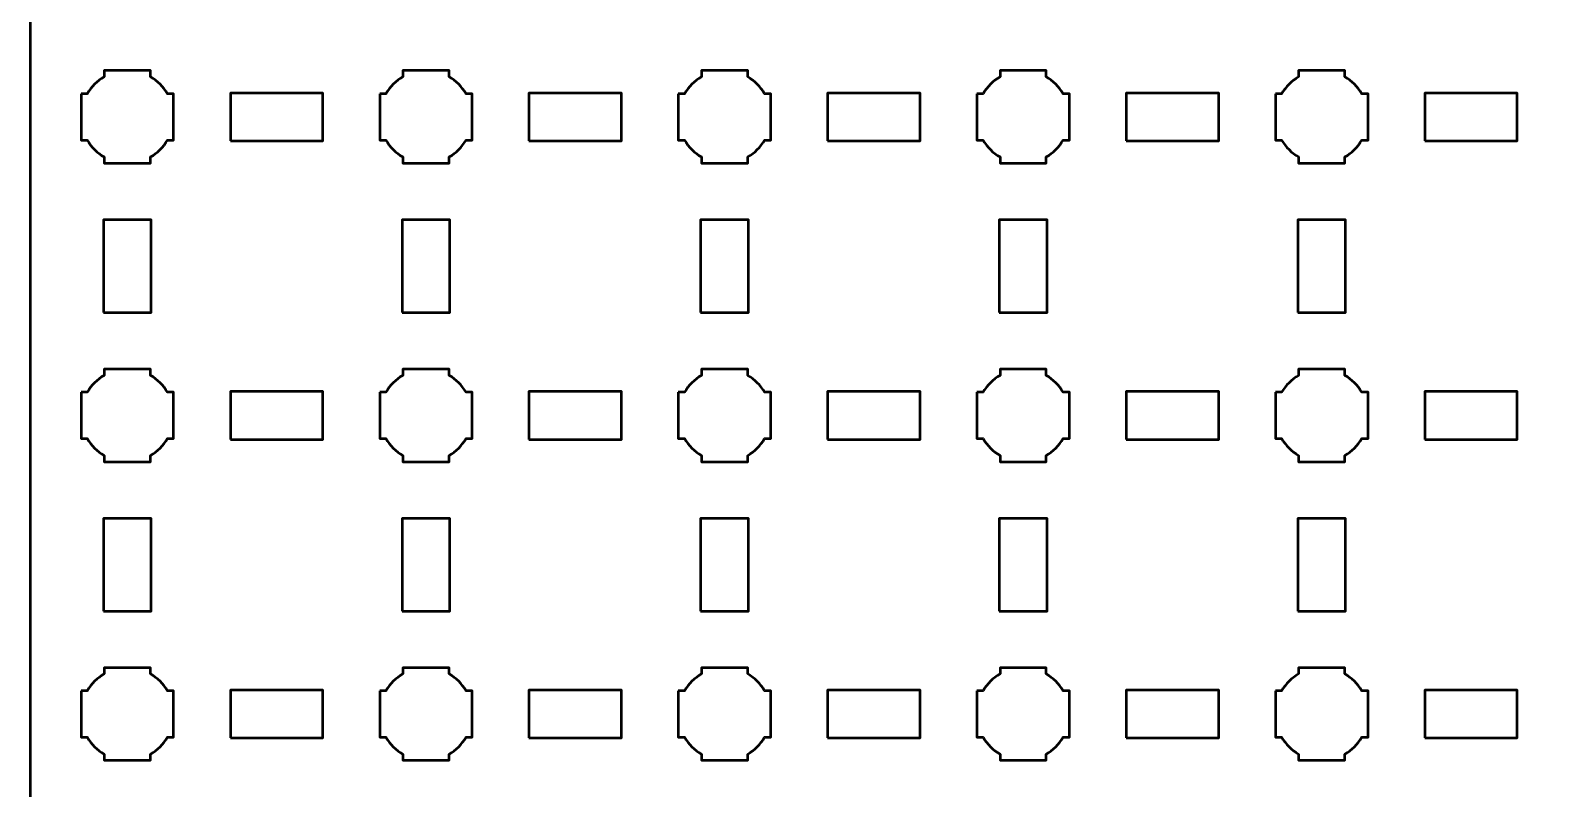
# Model space of a CAD drawing. Header units: centimetres. Extents: x -31.1 to 10.2, y -35.5 to 5.8.
# Drawn here: x -31.15 to -21, y -15.35 to -10.27 of the extents above; entities that cross this region are included whole.
import ezdxf

# ---------------------------------------------------------------- set-up
doc = ezdxf.new("R2010")
doc.units = ezdxf.units.CM
doc.header["$MEASUREMENT"] = 0
doc.layers.add('Layer 1', color=7, linetype='Continuous')

msp = doc.modelspace()

# ---------------------------------------------------------------- linework, layer by layer
at = {"layer": 'Layer 1', "color": 250, "lineweight": 53}
for points in [[(-29.81, -11.01), (-29.19, -11.01), (-29.19, -10.69), (-29.81, -10.69), (-29.81, -11.01)], [(-27.81, -11.01), (-27.19, -11.01), (-27.19, -10.69), (-27.81, -10.69), (-27.81, -11.01)], [(-25.81, -11.01), (-25.19, -11.01), (-25.19, -10.69), (-25.81, -10.69), (-25.81, -11.01)], [(-23.81, -11.01), (-23.19, -11.01), (-23.19, -10.69), (-23.81, -10.69), (-23.81, -11.01)], [(-21.81, -11.01), (-21.19, -11.01), (-21.19, -10.69), (-21.81, -10.69), (-21.81, -11.01)], [(-30.66, -12.16), (-30.34, -12.16), (-30.34, -11.54), (-30.66, -11.54), (-30.66, -12.16)], [(-28.66, -12.16), (-28.34, -12.16), (-28.34, -11.54), (-28.66, -11.54), (-28.66, -12.16)], [(-26.66, -12.16), (-26.34, -12.16), (-26.34, -11.54), (-26.66, -11.54), (-26.66, -12.16)], [(-24.66, -12.16), (-24.34, -12.16), (-24.34, -11.54), (-24.66, -11.54), (-24.66, -12.16)], [(-22.66, -12.16), (-22.34, -12.16), (-22.34, -11.54), (-22.66, -11.54), (-22.66, -12.16)], [(-29.81, -13.01), (-29.19, -13.01), (-29.19, -12.69), (-29.81, -12.69), (-29.81, -13.01)], [(-27.81, -13.01), (-27.19, -13.01), (-27.19, -12.69), (-27.81, -12.69), (-27.81, -13.01)], [(-25.81, -13.01), (-25.19, -13.01), (-25.19, -12.69), (-25.81, -12.69), (-25.81, -13.01)], [(-23.81, -13.01), (-23.19, -13.01), (-23.19, -12.69), (-23.81, -12.69), (-23.81, -13.01)], [(-21.81, -13.01), (-21.19, -13.01), (-21.19, -12.69), (-21.81, -12.69), (-21.81, -13.01)], [(-30.66, -14.16), (-30.34, -14.16), (-30.34, -13.54), (-30.66, -13.54), (-30.66, -14.16)], [(-28.66, -14.16), (-28.34, -14.16), (-28.34, -13.54), (-28.66, -13.54), (-28.66, -14.16)], [(-26.66, -14.16), (-26.34, -14.16), (-26.34, -13.54), (-26.66, -13.54), (-26.66, -14.16)], [(-24.66, -14.16), (-24.34, -14.16), (-24.34, -13.54), (-24.66, -13.54), (-24.66, -14.16)], [(-22.66, -14.16), (-22.34, -14.16), (-22.34, -13.54), (-22.66, -13.54), (-22.66, -14.16)], [(-29.81, -15.01), (-29.19, -15.01), (-29.19, -14.69), (-29.81, -14.69), (-29.81, -15.01)], [(-27.81, -15.01), (-27.19, -15.01), (-27.19, -14.69), (-27.81, -14.69), (-27.81, -15.01)], [(-25.81, -15.01), (-25.19, -15.01), (-25.19, -14.69), (-25.81, -14.69), (-25.81, -15.01)], [(-23.81, -15.01), (-23.19, -15.01), (-23.19, -14.69), (-23.81, -14.69), (-23.81, -15.01)], [(-21.81, -15.01), (-21.19, -15.01), (-21.19, -14.69), (-21.81, -14.69), (-21.81, -15.01)]]:
    msp.add_lwpolyline(points, close=True, dxfattribs=at)
msp.add_open_spline([(-31.15, -35), (-31.15, -35), (-31.15, 5.3), (-31.15, 5.3), (-31.15, 5.3), (-31.15, 5.57609), (-30.92609, 5.8), (-30.65, 5.8), (-30.65, 5.8), (-30.65, 5.8), (9.65, 5.8), (9.65, 5.8), (9.65, 5.8), (9.92609, 5.8), (10.15, 5.57609), (10.15, 5.3), (10.15, 5.3), (10.15, 5.3), (10.15, -35), (10.15, -35), (10.15, -35), (10.15, -35.27609), (9.92609, -35.5), (9.65, -35.5), (9.65, -35.5), (9.65, -35.5), (-30.65, -35.5), (-30.65, -35.5), (-30.65, -35.5), (-30.92609, -35.5), (-31.15, -35.27609), (-31.15, -35)], degree=3, knots=[0, 0, 0, 0, 0.125, 0.125, 0.125, 0.125, 0.25, 0.25, 0.25, 0.25, 0.375, 0.375, 0.375, 0.375, 0.5, 0.5, 0.5, 0.5, 0.625, 0.625, 0.625, 0.625, 0.75, 0.75, 0.75, 0.75, 0.875, 0.875, 0.875, 0.875, 1, 1, 1, 1], dxfattribs=at)
at = {"layer": 'Layer 1', "lineweight": 53}
for points in [[(-30.81, -10.695), (-30.81, -10.695), (-30.76851, -10.695), (-30.76851, -10.695), (-30.76851, -10.695), (-30.74128, -10.64795), (-30.70205, -10.60872), (-30.655, -10.58149), (-30.655, -10.58149), (-30.655, -10.58149), (-30.655, -10.54), (-30.655, -10.54), (-30.655, -10.54), (-30.655, -10.54), (-30.5, -10.54), (-30.5, -10.54), (-30.5, -10.54), (-30.5, -10.54), (-30.345, -10.54), (-30.345, -10.54), (-30.345, -10.54), (-30.345, -10.54), (-30.345, -10.58149), (-30.345, -10.58149), (-30.345, -10.58149), (-30.29795, -10.60872), (-30.25872, -10.64795), (-30.23149, -10.695), (-30.23149, -10.695), (-30.23149, -10.695), (-30.19, -10.695), (-30.19, -10.695), (-30.19, -10.695), (-30.19, -10.695), (-30.19, -10.85), (-30.19, -10.85), (-30.19, -10.85), (-30.19, -10.85), (-30.19, -11.005), (-30.19, -11.005), (-30.19, -11.005), (-30.19, -11.005), (-30.23149, -11.005), (-30.23149, -11.005), (-30.23149, -11.005), (-30.25872, -11.05205), (-30.29795, -11.09128), (-30.345, -11.11851), (-30.345, -11.11851), (-30.345, -11.11851), (-30.345, -11.16), (-30.345, -11.16), (-30.345, -11.16), (-30.345, -11.16), (-30.5, -11.16), (-30.5, -11.16), (-30.5, -11.16), (-30.5, -11.16), (-30.655, -11.16), (-30.655, -11.16), (-30.655, -11.16), (-30.655, -11.16), (-30.655, -11.11851), (-30.655, -11.11851), (-30.655, -11.11851), (-30.70205, -11.09128), (-30.74128, -11.05205), (-30.76851, -11.005), (-30.76851, -11.005), (-30.76851, -11.005), (-30.81, -11.005), (-30.81, -11.005), (-30.81, -11.005), (-30.81, -11.005), (-30.81, -10.85), (-30.81, -10.85), (-30.81, -10.85), (-30.81, -10.85), (-30.81, -10.695), (-30.81, -10.695)], [(-28.81, -10.695), (-28.81, -10.695), (-28.76851, -10.695), (-28.76851, -10.695), (-28.76851, -10.695), (-28.74128, -10.64795), (-28.70205, -10.60872), (-28.655, -10.58149), (-28.655, -10.58149), (-28.655, -10.58149), (-28.655, -10.54), (-28.655, -10.54), (-28.655, -10.54), (-28.655, -10.54), (-28.5, -10.54), (-28.5, -10.54), (-28.5, -10.54), (-28.5, -10.54), (-28.345, -10.54), (-28.345, -10.54), (-28.345, -10.54), (-28.345, -10.54), (-28.345, -10.58149), (-28.345, -10.58149), (-28.345, -10.58149), (-28.29795, -10.60872), (-28.25872, -10.64795), (-28.23149, -10.695), (-28.23149, -10.695), (-28.23149, -10.695), (-28.19, -10.695), (-28.19, -10.695), (-28.19, -10.695), (-28.19, -10.695), (-28.19, -10.85), (-28.19, -10.85), (-28.19, -10.85), (-28.19, -10.85), (-28.19, -11.005), (-28.19, -11.005), (-28.19, -11.005), (-28.19, -11.005), (-28.23149, -11.005), (-28.23149, -11.005), (-28.23149, -11.005), (-28.25872, -11.05205), (-28.29795, -11.09128), (-28.345, -11.11851), (-28.345, -11.11851), (-28.345, -11.11851), (-28.345, -11.16), (-28.345, -11.16), (-28.345, -11.16), (-28.345, -11.16), (-28.5, -11.16), (-28.5, -11.16), (-28.5, -11.16), (-28.5, -11.16), (-28.655, -11.16), (-28.655, -11.16), (-28.655, -11.16), (-28.655, -11.16), (-28.655, -11.11851), (-28.655, -11.11851), (-28.655, -11.11851), (-28.70205, -11.09128), (-28.74128, -11.05205), (-28.76851, -11.005), (-28.76851, -11.005), (-28.76851, -11.005), (-28.81, -11.005), (-28.81, -11.005), (-28.81, -11.005), (-28.81, -11.005), (-28.81, -10.85), (-28.81, -10.85), (-28.81, -10.85), (-28.81, -10.85), (-28.81, -10.695), (-28.81, -10.695)], [(-26.81, -10.695), (-26.81, -10.695), (-26.76851, -10.695), (-26.76851, -10.695), (-26.76851, -10.695), (-26.74128, -10.64795), (-26.70205, -10.60872), (-26.655, -10.58149), (-26.655, -10.58149), (-26.655, -10.58149), (-26.655, -10.54), (-26.655, -10.54), (-26.655, -10.54), (-26.655, -10.54), (-26.5, -10.54), (-26.5, -10.54), (-26.5, -10.54), (-26.5, -10.54), (-26.345, -10.54), (-26.345, -10.54), (-26.345, -10.54), (-26.345, -10.54), (-26.345, -10.58149), (-26.345, -10.58149), (-26.345, -10.58149), (-26.29795, -10.60872), (-26.25872, -10.64795), (-26.23149, -10.695), (-26.23149, -10.695), (-26.23149, -10.695), (-26.19, -10.695), (-26.19, -10.695), (-26.19, -10.695), (-26.19, -10.695), (-26.19, -10.85), (-26.19, -10.85), (-26.19, -10.85), (-26.19, -10.85), (-26.19, -11.005), (-26.19, -11.005), (-26.19, -11.005), (-26.19, -11.005), (-26.23149, -11.005), (-26.23149, -11.005), (-26.23149, -11.005), (-26.25872, -11.05205), (-26.29795, -11.09128), (-26.345, -11.11851), (-26.345, -11.11851), (-26.345, -11.11851), (-26.345, -11.16), (-26.345, -11.16), (-26.345, -11.16), (-26.345, -11.16), (-26.5, -11.16), (-26.5, -11.16), (-26.5, -11.16), (-26.5, -11.16), (-26.655, -11.16), (-26.655, -11.16), (-26.655, -11.16), (-26.655, -11.16), (-26.655, -11.11851), (-26.655, -11.11851), (-26.655, -11.11851), (-26.70205, -11.09128), (-26.74128, -11.05205), (-26.76851, -11.005), (-26.76851, -11.005), (-26.76851, -11.005), (-26.81, -11.005), (-26.81, -11.005), (-26.81, -11.005), (-26.81, -11.005), (-26.81, -10.85), (-26.81, -10.85), (-26.81, -10.85), (-26.81, -10.85), (-26.81, -10.695), (-26.81, -10.695)], [(-24.81, -10.695), (-24.81, -10.695), (-24.76851, -10.695), (-24.76851, -10.695), (-24.76851, -10.695), (-24.74128, -10.64795), (-24.70205, -10.60872), (-24.655, -10.58149), (-24.655, -10.58149), (-24.655, -10.58149), (-24.655, -10.54), (-24.655, -10.54), (-24.655, -10.54), (-24.655, -10.54), (-24.5, -10.54), (-24.5, -10.54), (-24.5, -10.54), (-24.5, -10.54), (-24.345, -10.54), (-24.345, -10.54), (-24.345, -10.54), (-24.345, -10.54), (-24.345, -10.58149), (-24.345, -10.58149), (-24.345, -10.58149), (-24.29795, -10.60872), (-24.25872, -10.64795), (-24.23149, -10.695), (-24.23149, -10.695), (-24.23149, -10.695), (-24.19, -10.695), (-24.19, -10.695), (-24.19, -10.695), (-24.19, -10.695), (-24.19, -10.85), (-24.19, -10.85), (-24.19, -10.85), (-24.19, -10.85), (-24.19, -11.005), (-24.19, -11.005), (-24.19, -11.005), (-24.19, -11.005), (-24.23149, -11.005), (-24.23149, -11.005), (-24.23149, -11.005), (-24.25872, -11.05205), (-24.29795, -11.09128), (-24.345, -11.11851), (-24.345, -11.11851), (-24.345, -11.11851), (-24.345, -11.16), (-24.345, -11.16), (-24.345, -11.16), (-24.345, -11.16), (-24.5, -11.16), (-24.5, -11.16), (-24.5, -11.16), (-24.5, -11.16), (-24.655, -11.16), (-24.655, -11.16), (-24.655, -11.16), (-24.655, -11.16), (-24.655, -11.11851), (-24.655, -11.11851), (-24.655, -11.11851), (-24.70205, -11.09128), (-24.74128, -11.05205), (-24.76851, -11.005), (-24.76851, -11.005), (-24.76851, -11.005), (-24.81, -11.005), (-24.81, -11.005), (-24.81, -11.005), (-24.81, -11.005), (-24.81, -10.85), (-24.81, -10.85), (-24.81, -10.85), (-24.81, -10.85), (-24.81, -10.695), (-24.81, -10.695)], [(-22.81, -10.695), (-22.81, -10.695), (-22.76851, -10.695), (-22.76851, -10.695), (-22.76851, -10.695), (-22.74128, -10.64795), (-22.70205, -10.60872), (-22.655, -10.58149), (-22.655, -10.58149), (-22.655, -10.58149), (-22.655, -10.54), (-22.655, -10.54), (-22.655, -10.54), (-22.655, -10.54), (-22.5, -10.54), (-22.5, -10.54), (-22.5, -10.54), (-22.5, -10.54), (-22.345, -10.54), (-22.345, -10.54), (-22.345, -10.54), (-22.345, -10.54), (-22.345, -10.58149), (-22.345, -10.58149), (-22.345, -10.58149), (-22.29795, -10.60872), (-22.25872, -10.64795), (-22.23149, -10.695), (-22.23149, -10.695), (-22.23149, -10.695), (-22.19, -10.695), (-22.19, -10.695), (-22.19, -10.695), (-22.19, -10.695), (-22.19, -10.85), (-22.19, -10.85), (-22.19, -10.85), (-22.19, -10.85), (-22.19, -11.005), (-22.19, -11.005), (-22.19, -11.005), (-22.19, -11.005), (-22.23149, -11.005), (-22.23149, -11.005), (-22.23149, -11.005), (-22.25872, -11.05205), (-22.29795, -11.09128), (-22.345, -11.11851), (-22.345, -11.11851), (-22.345, -11.11851), (-22.345, -11.16), (-22.345, -11.16), (-22.345, -11.16), (-22.345, -11.16), (-22.5, -11.16), (-22.5, -11.16), (-22.5, -11.16), (-22.5, -11.16), (-22.655, -11.16), (-22.655, -11.16), (-22.655, -11.16), (-22.655, -11.16), (-22.655, -11.11851), (-22.655, -11.11851), (-22.655, -11.11851), (-22.70205, -11.09128), (-22.74128, -11.05205), (-22.76851, -11.005), (-22.76851, -11.005), (-22.76851, -11.005), (-22.81, -11.005), (-22.81, -11.005), (-22.81, -11.005), (-22.81, -11.005), (-22.81, -10.85), (-22.81, -10.85), (-22.81, -10.85), (-22.81, -10.85), (-22.81, -10.695), (-22.81, -10.695)], [(-30.81, -12.695), (-30.81, -12.695), (-30.76851, -12.695), (-30.76851, -12.695), (-30.76851, -12.695), (-30.74128, -12.64795), (-30.70205, -12.60872), (-30.655, -12.58149), (-30.655, -12.58149), (-30.655, -12.58149), (-30.655, -12.54), (-30.655, -12.54), (-30.655, -12.54), (-30.655, -12.54), (-30.5, -12.54), (-30.5, -12.54), (-30.5, -12.54), (-30.5, -12.54), (-30.345, -12.54), (-30.345, -12.54), (-30.345, -12.54), (-30.345, -12.54), (-30.345, -12.58149), (-30.345, -12.58149), (-30.345, -12.58149), (-30.29795, -12.60872), (-30.25872, -12.64795), (-30.23149, -12.695), (-30.23149, -12.695), (-30.23149, -12.695), (-30.19, -12.695), (-30.19, -12.695), (-30.19, -12.695), (-30.19, -12.695), (-30.19, -12.85), (-30.19, -12.85), (-30.19, -12.85), (-30.19, -12.85), (-30.19, -13.005), (-30.19, -13.005), (-30.19, -13.005), (-30.19, -13.005), (-30.23149, -13.005), (-30.23149, -13.005), (-30.23149, -13.005), (-30.25872, -13.05205), (-30.29795, -13.09128), (-30.345, -13.11851), (-30.345, -13.11851), (-30.345, -13.11851), (-30.345, -13.16), (-30.345, -13.16), (-30.345, -13.16), (-30.345, -13.16), (-30.5, -13.16), (-30.5, -13.16), (-30.5, -13.16), (-30.5, -13.16), (-30.655, -13.16), (-30.655, -13.16), (-30.655, -13.16), (-30.655, -13.16), (-30.655, -13.11851), (-30.655, -13.11851), (-30.655, -13.11851), (-30.70205, -13.09128), (-30.74128, -13.05205), (-30.76851, -13.005), (-30.76851, -13.005), (-30.76851, -13.005), (-30.81, -13.005), (-30.81, -13.005), (-30.81, -13.005), (-30.81, -13.005), (-30.81, -12.85), (-30.81, -12.85), (-30.81, -12.85), (-30.81, -12.85), (-30.81, -12.695), (-30.81, -12.695)], [(-28.81, -12.695), (-28.81, -12.695), (-28.76851, -12.695), (-28.76851, -12.695), (-28.76851, -12.695), (-28.74128, -12.64795), (-28.70205, -12.60872), (-28.655, -12.58149), (-28.655, -12.58149), (-28.655, -12.58149), (-28.655, -12.54), (-28.655, -12.54), (-28.655, -12.54), (-28.655, -12.54), (-28.5, -12.54), (-28.5, -12.54), (-28.5, -12.54), (-28.5, -12.54), (-28.345, -12.54), (-28.345, -12.54), (-28.345, -12.54), (-28.345, -12.54), (-28.345, -12.58149), (-28.345, -12.58149), (-28.345, -12.58149), (-28.29795, -12.60872), (-28.25872, -12.64795), (-28.23149, -12.695), (-28.23149, -12.695), (-28.23149, -12.695), (-28.19, -12.695), (-28.19, -12.695), (-28.19, -12.695), (-28.19, -12.695), (-28.19, -12.85), (-28.19, -12.85), (-28.19, -12.85), (-28.19, -12.85), (-28.19, -13.005), (-28.19, -13.005), (-28.19, -13.005), (-28.19, -13.005), (-28.23149, -13.005), (-28.23149, -13.005), (-28.23149, -13.005), (-28.25872, -13.05205), (-28.29795, -13.09128), (-28.345, -13.11851), (-28.345, -13.11851), (-28.345, -13.11851), (-28.345, -13.16), (-28.345, -13.16), (-28.345, -13.16), (-28.345, -13.16), (-28.5, -13.16), (-28.5, -13.16), (-28.5, -13.16), (-28.5, -13.16), (-28.655, -13.16), (-28.655, -13.16), (-28.655, -13.16), (-28.655, -13.16), (-28.655, -13.11851), (-28.655, -13.11851), (-28.655, -13.11851), (-28.70205, -13.09128), (-28.74128, -13.05205), (-28.76851, -13.005), (-28.76851, -13.005), (-28.76851, -13.005), (-28.81, -13.005), (-28.81, -13.005), (-28.81, -13.005), (-28.81, -13.005), (-28.81, -12.85), (-28.81, -12.85), (-28.81, -12.85), (-28.81, -12.85), (-28.81, -12.695), (-28.81, -12.695)], [(-26.81, -12.695), (-26.81, -12.695), (-26.76851, -12.695), (-26.76851, -12.695), (-26.76851, -12.695), (-26.74128, -12.64795), (-26.70205, -12.60872), (-26.655, -12.58149), (-26.655, -12.58149), (-26.655, -12.58149), (-26.655, -12.54), (-26.655, -12.54), (-26.655, -12.54), (-26.655, -12.54), (-26.5, -12.54), (-26.5, -12.54), (-26.5, -12.54), (-26.5, -12.54), (-26.345, -12.54), (-26.345, -12.54), (-26.345, -12.54), (-26.345, -12.54), (-26.345, -12.58149), (-26.345, -12.58149), (-26.345, -12.58149), (-26.29795, -12.60872), (-26.25872, -12.64795), (-26.23149, -12.695), (-26.23149, -12.695), (-26.23149, -12.695), (-26.19, -12.695), (-26.19, -12.695), (-26.19, -12.695), (-26.19, -12.695), (-26.19, -12.85), (-26.19, -12.85), (-26.19, -12.85), (-26.19, -12.85), (-26.19, -13.005), (-26.19, -13.005), (-26.19, -13.005), (-26.19, -13.005), (-26.23149, -13.005), (-26.23149, -13.005), (-26.23149, -13.005), (-26.25872, -13.05205), (-26.29795, -13.09128), (-26.345, -13.11851), (-26.345, -13.11851), (-26.345, -13.11851), (-26.345, -13.16), (-26.345, -13.16), (-26.345, -13.16), (-26.345, -13.16), (-26.5, -13.16), (-26.5, -13.16), (-26.5, -13.16), (-26.5, -13.16), (-26.655, -13.16), (-26.655, -13.16), (-26.655, -13.16), (-26.655, -13.16), (-26.655, -13.11851), (-26.655, -13.11851), (-26.655, -13.11851), (-26.70205, -13.09128), (-26.74128, -13.05205), (-26.76851, -13.005), (-26.76851, -13.005), (-26.76851, -13.005), (-26.81, -13.005), (-26.81, -13.005), (-26.81, -13.005), (-26.81, -13.005), (-26.81, -12.85), (-26.81, -12.85), (-26.81, -12.85), (-26.81, -12.85), (-26.81, -12.695), (-26.81, -12.695)], [(-24.81, -12.695), (-24.81, -12.695), (-24.76851, -12.695), (-24.76851, -12.695), (-24.76851, -12.695), (-24.74128, -12.64795), (-24.70205, -12.60872), (-24.655, -12.58149), (-24.655, -12.58149), (-24.655, -12.58149), (-24.655, -12.54), (-24.655, -12.54), (-24.655, -12.54), (-24.655, -12.54), (-24.5, -12.54), (-24.5, -12.54), (-24.5, -12.54), (-24.5, -12.54), (-24.345, -12.54), (-24.345, -12.54), (-24.345, -12.54), (-24.345, -12.54), (-24.345, -12.58149), (-24.345, -12.58149), (-24.345, -12.58149), (-24.29795, -12.60872), (-24.25872, -12.64795), (-24.23149, -12.695), (-24.23149, -12.695), (-24.23149, -12.695), (-24.19, -12.695), (-24.19, -12.695), (-24.19, -12.695), (-24.19, -12.695), (-24.19, -12.85), (-24.19, -12.85), (-24.19, -12.85), (-24.19, -12.85), (-24.19, -13.005), (-24.19, -13.005), (-24.19, -13.005), (-24.19, -13.005), (-24.23149, -13.005), (-24.23149, -13.005), (-24.23149, -13.005), (-24.25872, -13.05205), (-24.29795, -13.09128), (-24.345, -13.11851), (-24.345, -13.11851), (-24.345, -13.11851), (-24.345, -13.16), (-24.345, -13.16), (-24.345, -13.16), (-24.345, -13.16), (-24.5, -13.16), (-24.5, -13.16), (-24.5, -13.16), (-24.5, -13.16), (-24.655, -13.16), (-24.655, -13.16), (-24.655, -13.16), (-24.655, -13.16), (-24.655, -13.11851), (-24.655, -13.11851), (-24.655, -13.11851), (-24.70205, -13.09128), (-24.74128, -13.05205), (-24.76851, -13.005), (-24.76851, -13.005), (-24.76851, -13.005), (-24.81, -13.005), (-24.81, -13.005), (-24.81, -13.005), (-24.81, -13.005), (-24.81, -12.85), (-24.81, -12.85), (-24.81, -12.85), (-24.81, -12.85), (-24.81, -12.695), (-24.81, -12.695)], [(-22.81, -12.695), (-22.81, -12.695), (-22.76851, -12.695), (-22.76851, -12.695), (-22.76851, -12.695), (-22.74128, -12.64795), (-22.70205, -12.60872), (-22.655, -12.58149), (-22.655, -12.58149), (-22.655, -12.58149), (-22.655, -12.54), (-22.655, -12.54), (-22.655, -12.54), (-22.655, -12.54), (-22.5, -12.54), (-22.5, -12.54), (-22.5, -12.54), (-22.5, -12.54), (-22.345, -12.54), (-22.345, -12.54), (-22.345, -12.54), (-22.345, -12.54), (-22.345, -12.58149), (-22.345, -12.58149), (-22.345, -12.58149), (-22.29795, -12.60872), (-22.25872, -12.64795), (-22.23149, -12.695), (-22.23149, -12.695), (-22.23149, -12.695), (-22.19, -12.695), (-22.19, -12.695), (-22.19, -12.695), (-22.19, -12.695), (-22.19, -12.85), (-22.19, -12.85), (-22.19, -12.85), (-22.19, -12.85), (-22.19, -13.005), (-22.19, -13.005), (-22.19, -13.005), (-22.19, -13.005), (-22.23149, -13.005), (-22.23149, -13.005), (-22.23149, -13.005), (-22.25872, -13.05205), (-22.29795, -13.09128), (-22.345, -13.11851), (-22.345, -13.11851), (-22.345, -13.11851), (-22.345, -13.16), (-22.345, -13.16), (-22.345, -13.16), (-22.345, -13.16), (-22.5, -13.16), (-22.5, -13.16), (-22.5, -13.16), (-22.5, -13.16), (-22.655, -13.16), (-22.655, -13.16), (-22.655, -13.16), (-22.655, -13.16), (-22.655, -13.11851), (-22.655, -13.11851), (-22.655, -13.11851), (-22.70205, -13.09128), (-22.74128, -13.05205), (-22.76851, -13.005), (-22.76851, -13.005), (-22.76851, -13.005), (-22.81, -13.005), (-22.81, -13.005), (-22.81, -13.005), (-22.81, -13.005), (-22.81, -12.85), (-22.81, -12.85), (-22.81, -12.85), (-22.81, -12.85), (-22.81, -12.695), (-22.81, -12.695)], [(-30.81, -14.695), (-30.81, -14.695), (-30.76851, -14.695), (-30.76851, -14.695), (-30.76851, -14.695), (-30.74128, -14.64795), (-30.70205, -14.60872), (-30.655, -14.58149), (-30.655, -14.58149), (-30.655, -14.58149), (-30.655, -14.54), (-30.655, -14.54), (-30.655, -14.54), (-30.655, -14.54), (-30.5, -14.54), (-30.5, -14.54), (-30.5, -14.54), (-30.5, -14.54), (-30.345, -14.54), (-30.345, -14.54), (-30.345, -14.54), (-30.345, -14.54), (-30.345, -14.58149), (-30.345, -14.58149), (-30.345, -14.58149), (-30.29795, -14.60872), (-30.25872, -14.64795), (-30.23149, -14.695), (-30.23149, -14.695), (-30.23149, -14.695), (-30.19, -14.695), (-30.19, -14.695), (-30.19, -14.695), (-30.19, -14.695), (-30.19, -14.85), (-30.19, -14.85), (-30.19, -14.85), (-30.19, -14.85), (-30.19, -15.005), (-30.19, -15.005), (-30.19, -15.005), (-30.19, -15.005), (-30.23149, -15.005), (-30.23149, -15.005), (-30.23149, -15.005), (-30.25872, -15.05205), (-30.29795, -15.09128), (-30.345, -15.11851), (-30.345, -15.11851), (-30.345, -15.11851), (-30.345, -15.16), (-30.345, -15.16), (-30.345, -15.16), (-30.345, -15.16), (-30.5, -15.16), (-30.5, -15.16), (-30.5, -15.16), (-30.5, -15.16), (-30.655, -15.16), (-30.655, -15.16), (-30.655, -15.16), (-30.655, -15.16), (-30.655, -15.11851), (-30.655, -15.11851), (-30.655, -15.11851), (-30.70205, -15.09128), (-30.74128, -15.05205), (-30.76851, -15.005), (-30.76851, -15.005), (-30.76851, -15.005), (-30.81, -15.005), (-30.81, -15.005), (-30.81, -15.005), (-30.81, -15.005), (-30.81, -14.85), (-30.81, -14.85), (-30.81, -14.85), (-30.81, -14.85), (-30.81, -14.695), (-30.81, -14.695)], [(-28.81, -14.695), (-28.81, -14.695), (-28.76851, -14.695), (-28.76851, -14.695), (-28.76851, -14.695), (-28.74128, -14.64795), (-28.70205, -14.60872), (-28.655, -14.58149), (-28.655, -14.58149), (-28.655, -14.58149), (-28.655, -14.54), (-28.655, -14.54), (-28.655, -14.54), (-28.655, -14.54), (-28.5, -14.54), (-28.5, -14.54), (-28.5, -14.54), (-28.5, -14.54), (-28.345, -14.54), (-28.345, -14.54), (-28.345, -14.54), (-28.345, -14.54), (-28.345, -14.58149), (-28.345, -14.58149), (-28.345, -14.58149), (-28.29795, -14.60872), (-28.25872, -14.64795), (-28.23149, -14.695), (-28.23149, -14.695), (-28.23149, -14.695), (-28.19, -14.695), (-28.19, -14.695), (-28.19, -14.695), (-28.19, -14.695), (-28.19, -14.85), (-28.19, -14.85), (-28.19, -14.85), (-28.19, -14.85), (-28.19, -15.005), (-28.19, -15.005), (-28.19, -15.005), (-28.19, -15.005), (-28.23149, -15.005), (-28.23149, -15.005), (-28.23149, -15.005), (-28.25872, -15.05205), (-28.29795, -15.09128), (-28.345, -15.11851), (-28.345, -15.11851), (-28.345, -15.11851), (-28.345, -15.16), (-28.345, -15.16), (-28.345, -15.16), (-28.345, -15.16), (-28.5, -15.16), (-28.5, -15.16), (-28.5, -15.16), (-28.5, -15.16), (-28.655, -15.16), (-28.655, -15.16), (-28.655, -15.16), (-28.655, -15.16), (-28.655, -15.11851), (-28.655, -15.11851), (-28.655, -15.11851), (-28.70205, -15.09128), (-28.74128, -15.05205), (-28.76851, -15.005), (-28.76851, -15.005), (-28.76851, -15.005), (-28.81, -15.005), (-28.81, -15.005), (-28.81, -15.005), (-28.81, -15.005), (-28.81, -14.85), (-28.81, -14.85), (-28.81, -14.85), (-28.81, -14.85), (-28.81, -14.695), (-28.81, -14.695)], [(-26.81, -14.695), (-26.81, -14.695), (-26.76851, -14.695), (-26.76851, -14.695), (-26.76851, -14.695), (-26.74128, -14.64795), (-26.70205, -14.60872), (-26.655, -14.58149), (-26.655, -14.58149), (-26.655, -14.58149), (-26.655, -14.54), (-26.655, -14.54), (-26.655, -14.54), (-26.655, -14.54), (-26.5, -14.54), (-26.5, -14.54), (-26.5, -14.54), (-26.5, -14.54), (-26.345, -14.54), (-26.345, -14.54), (-26.345, -14.54), (-26.345, -14.54), (-26.345, -14.58149), (-26.345, -14.58149), (-26.345, -14.58149), (-26.29795, -14.60872), (-26.25872, -14.64795), (-26.23149, -14.695), (-26.23149, -14.695), (-26.23149, -14.695), (-26.19, -14.695), (-26.19, -14.695), (-26.19, -14.695), (-26.19, -14.695), (-26.19, -14.85), (-26.19, -14.85), (-26.19, -14.85), (-26.19, -14.85), (-26.19, -15.005), (-26.19, -15.005), (-26.19, -15.005), (-26.19, -15.005), (-26.23149, -15.005), (-26.23149, -15.005), (-26.23149, -15.005), (-26.25872, -15.05205), (-26.29795, -15.09128), (-26.345, -15.11851), (-26.345, -15.11851), (-26.345, -15.11851), (-26.345, -15.16), (-26.345, -15.16), (-26.345, -15.16), (-26.345, -15.16), (-26.5, -15.16), (-26.5, -15.16), (-26.5, -15.16), (-26.5, -15.16), (-26.655, -15.16), (-26.655, -15.16), (-26.655, -15.16), (-26.655, -15.16), (-26.655, -15.11851), (-26.655, -15.11851), (-26.655, -15.11851), (-26.70205, -15.09128), (-26.74128, -15.05205), (-26.76851, -15.005), (-26.76851, -15.005), (-26.76851, -15.005), (-26.81, -15.005), (-26.81, -15.005), (-26.81, -15.005), (-26.81, -15.005), (-26.81, -14.85), (-26.81, -14.85), (-26.81, -14.85), (-26.81, -14.85), (-26.81, -14.695), (-26.81, -14.695)], [(-24.81, -14.695), (-24.81, -14.695), (-24.76851, -14.695), (-24.76851, -14.695), (-24.76851, -14.695), (-24.74128, -14.64795), (-24.70205, -14.60872), (-24.655, -14.58149), (-24.655, -14.58149), (-24.655, -14.58149), (-24.655, -14.54), (-24.655, -14.54), (-24.655, -14.54), (-24.655, -14.54), (-24.5, -14.54), (-24.5, -14.54), (-24.5, -14.54), (-24.5, -14.54), (-24.345, -14.54), (-24.345, -14.54), (-24.345, -14.54), (-24.345, -14.54), (-24.345, -14.58149), (-24.345, -14.58149), (-24.345, -14.58149), (-24.29795, -14.60872), (-24.25872, -14.64795), (-24.23149, -14.695), (-24.23149, -14.695), (-24.23149, -14.695), (-24.19, -14.695), (-24.19, -14.695), (-24.19, -14.695), (-24.19, -14.695), (-24.19, -14.85), (-24.19, -14.85), (-24.19, -14.85), (-24.19, -14.85), (-24.19, -15.005), (-24.19, -15.005), (-24.19, -15.005), (-24.19, -15.005), (-24.23149, -15.005), (-24.23149, -15.005), (-24.23149, -15.005), (-24.25872, -15.05205), (-24.29795, -15.09128), (-24.345, -15.11851), (-24.345, -15.11851), (-24.345, -15.11851), (-24.345, -15.16), (-24.345, -15.16), (-24.345, -15.16), (-24.345, -15.16), (-24.5, -15.16), (-24.5, -15.16), (-24.5, -15.16), (-24.5, -15.16), (-24.655, -15.16), (-24.655, -15.16), (-24.655, -15.16), (-24.655, -15.16), (-24.655, -15.11851), (-24.655, -15.11851), (-24.655, -15.11851), (-24.70205, -15.09128), (-24.74128, -15.05205), (-24.76851, -15.005), (-24.76851, -15.005), (-24.76851, -15.005), (-24.81, -15.005), (-24.81, -15.005), (-24.81, -15.005), (-24.81, -15.005), (-24.81, -14.85), (-24.81, -14.85), (-24.81, -14.85), (-24.81, -14.85), (-24.81, -14.695), (-24.81, -14.695)], [(-22.81, -14.695), (-22.81, -14.695), (-22.76851, -14.695), (-22.76851, -14.695), (-22.76851, -14.695), (-22.74128, -14.64795), (-22.70205, -14.60872), (-22.655, -14.58149), (-22.655, -14.58149), (-22.655, -14.58149), (-22.655, -14.54), (-22.655, -14.54), (-22.655, -14.54), (-22.655, -14.54), (-22.5, -14.54), (-22.5, -14.54), (-22.5, -14.54), (-22.5, -14.54), (-22.345, -14.54), (-22.345, -14.54), (-22.345, -14.54), (-22.345, -14.54), (-22.345, -14.58149), (-22.345, -14.58149), (-22.345, -14.58149), (-22.29795, -14.60872), (-22.25872, -14.64795), (-22.23149, -14.695), (-22.23149, -14.695), (-22.23149, -14.695), (-22.19, -14.695), (-22.19, -14.695), (-22.19, -14.695), (-22.19, -14.695), (-22.19, -14.85), (-22.19, -14.85), (-22.19, -14.85), (-22.19, -14.85), (-22.19, -15.005), (-22.19, -15.005), (-22.19, -15.005), (-22.19, -15.005), (-22.23149, -15.005), (-22.23149, -15.005), (-22.23149, -15.005), (-22.25872, -15.05205), (-22.29795, -15.09128), (-22.345, -15.11851), (-22.345, -15.11851), (-22.345, -15.11851), (-22.345, -15.16), (-22.345, -15.16), (-22.345, -15.16), (-22.345, -15.16), (-22.5, -15.16), (-22.5, -15.16), (-22.5, -15.16), (-22.5, -15.16), (-22.655, -15.16), (-22.655, -15.16), (-22.655, -15.16), (-22.655, -15.16), (-22.655, -15.11851), (-22.655, -15.11851), (-22.655, -15.11851), (-22.70205, -15.09128), (-22.74128, -15.05205), (-22.76851, -15.005), (-22.76851, -15.005), (-22.76851, -15.005), (-22.81, -15.005), (-22.81, -15.005), (-22.81, -15.005), (-22.81, -15.005), (-22.81, -14.85), (-22.81, -14.85), (-22.81, -14.85), (-22.81, -14.85), (-22.81, -14.695), (-22.81, -14.695)]]:
    msp.add_open_spline(points, degree=3, knots=[0, 0, 0, 0, 0.05, 0.05, 0.05, 0.05, 0.1, 0.1, 0.1, 0.1, 0.15, 0.15, 0.15, 0.15, 0.2, 0.2, 0.2, 0.2, 0.25, 0.25, 0.25, 0.25, 0.3, 0.3, 0.3, 0.3, 0.35, 0.35, 0.35, 0.35, 0.4, 0.4, 0.4, 0.4, 0.45, 0.45, 0.45, 0.45, 0.5, 0.5, 0.5, 0.5, 0.55, 0.55, 0.55, 0.55, 0.6, 0.6, 0.6, 0.6, 0.65, 0.65, 0.65, 0.65, 0.7, 0.7, 0.7, 0.7, 0.75, 0.75, 0.75, 0.75, 0.8, 0.8, 0.8, 0.8, 0.85, 0.85, 0.85, 0.85, 0.9, 0.9, 0.9, 0.9, 0.95, 0.95, 0.95, 0.95, 1, 1, 1, 1], dxfattribs=at)

doc.saveas('drawing.dxf')
